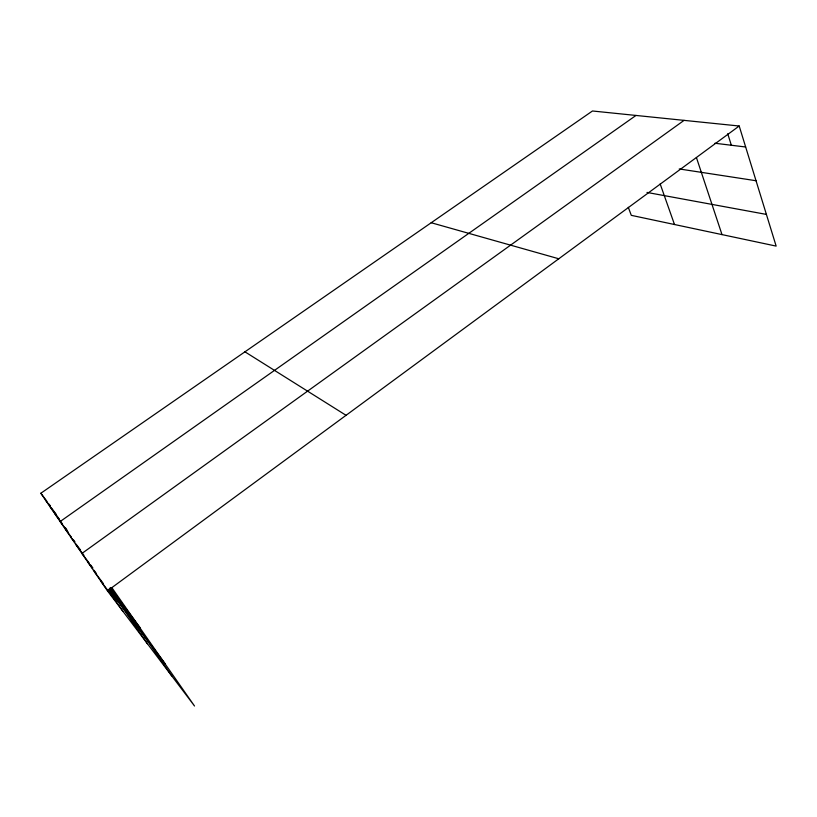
<?xml version="1.0" encoding="UTF-8"?>
<svg xmlns="http://www.w3.org/2000/svg" width="817" height="817" viewBox="0 0 817 817"><rect width="100%" height="100%" fill="white"/><g stroke="black" fill="none" stroke-linecap="round" stroke-linejoin="round"><path stroke-width="1.23" d="M111.796 587.576L194.517 706.011L107.466 590.875L739.201 126.012L776.15 246.101L631.286 215.341L628.304 207.314M684.074 120.365L81.925 553.446L89.257 563.158M635.994 115.442L60.152 521.542L68.271 532.316M107.466 590.875L40.85 493.254L592.468 110.989L739.201 126.012M714.957 143.251L745.655 146.999M679.233 168.945L756.042 180.731M646.993 192.434L766.397 214.411M431.213 222.735L558.787 258.775M244.937 351.821L346.051 415.312M94.261 571.532L103.269 583.45M100.757 581.04L115.943 601.138M50.225 506.979L59.365 519.122M55.117 514.159L62.409 523.84M65.329 527.721L66.79 529.651M110.142 587.903L140.024 627.568M65.35 529.15L71.314 537.075M73.55 540.037L75.041 542.018M70.701 537.004L74.48 542.008M75.981 543.999L80.505 550.004M76.226 545.092L83.855 555.213M90.718 565.098L92.924 568.019M109.151 589.527L165.208 663.823M87.991 562.341L92.444 568.234M93.924 570.195L96.151 573.146M40.85 493.254L46.814 501.178M49.051 504.15L50.542 506.132M45.466 500.014L49.99 506.029M51.491 508.031L56.016 514.036M110.612 587.535L171.764 675.914M109.315 588.383L147.407 643.704M109.274 591.396L122.846 611.218M660.167 183.927L674.495 224.512M696.431 157.569L722.003 234.602M727.733 133.743L731.338 145.252"/></g></svg>
